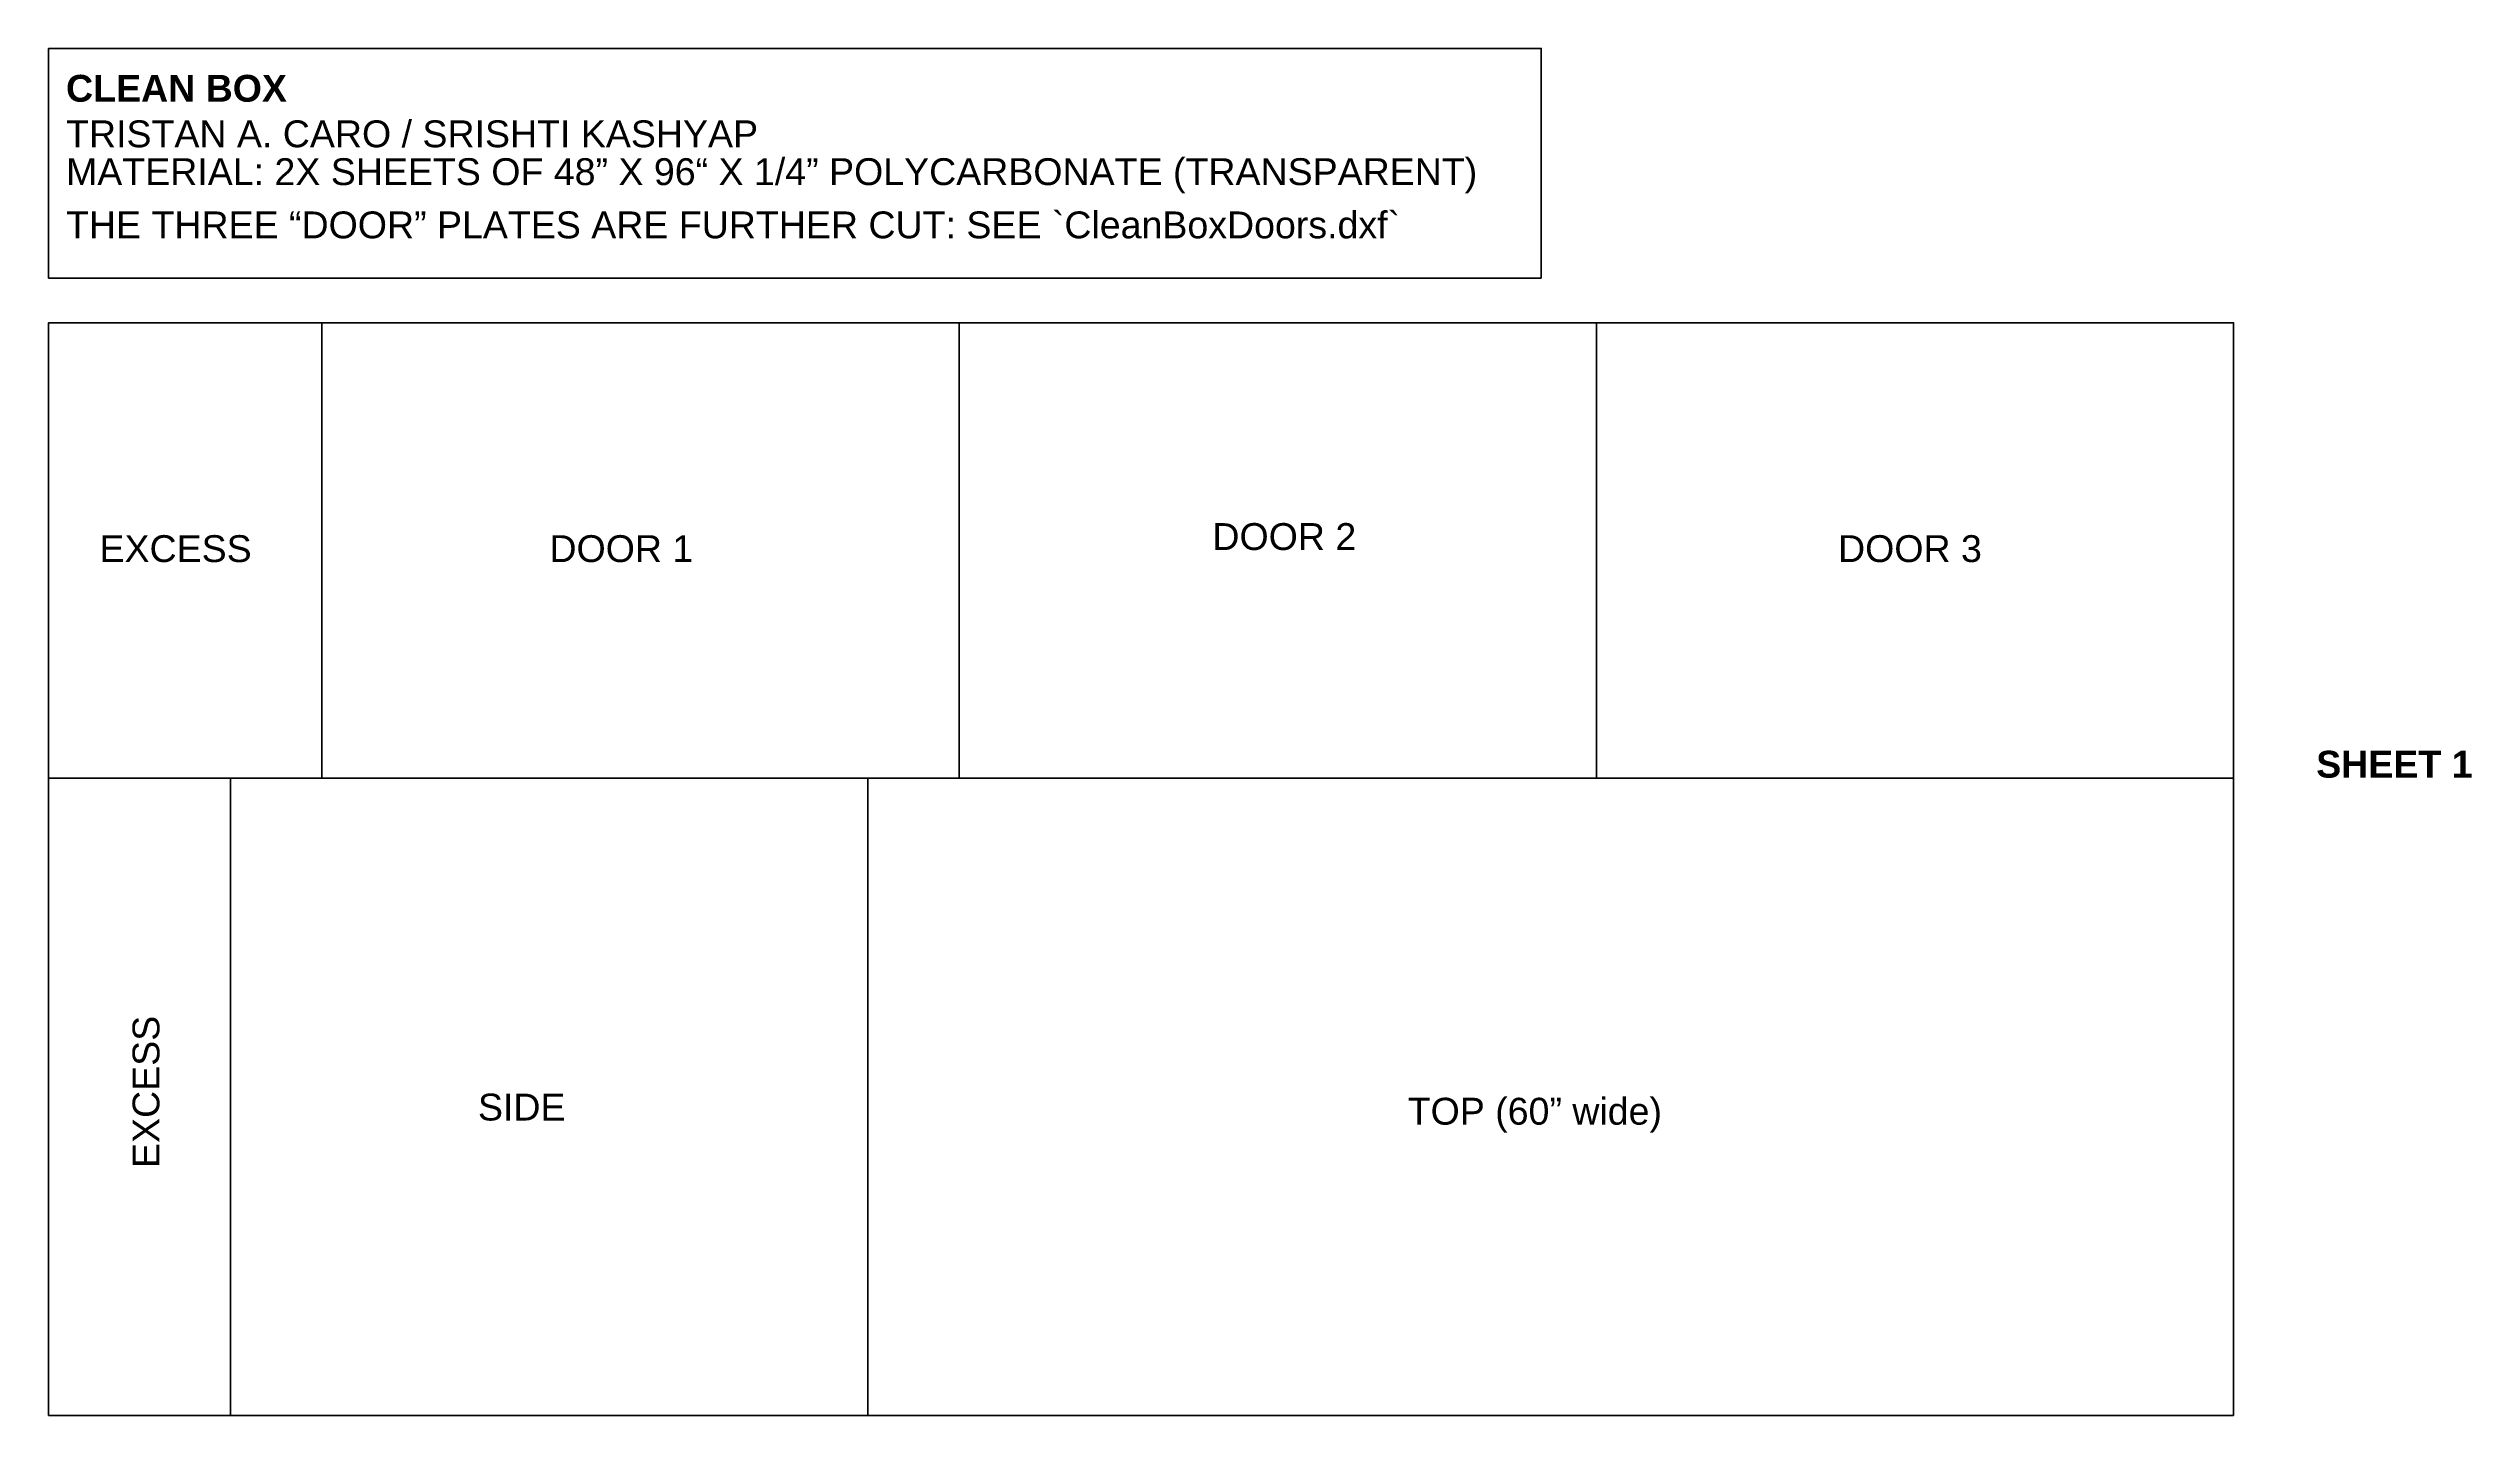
# Model space of a CAD drawing. Header units: inches. Extents: x -6 to 100, y -97 to 15.
# Drawn here: x -6 to 100.5, y -45.2 to 14.8 of the extents above; entities that cross this region are included whole.
import ezdxf

# ---------------------------------------------------------------- set-up
doc = ezdxf.new("R2010")
doc.units = ezdxf.units.IN
doc.header["$MEASUREMENT"] = 0
doc.layers.add('Layer 1', color=7, linetype='Continuous', lineweight=0)
doc.layers.add('Layer 2', color=7, linetype='Continuous', lineweight=0)

msp = doc.modelspace()

# ---------------------------------------------------------------- linework, layer by layer
at = {"layer": 'Layer 1', "color": 1, "lineweight": 158, "true_color": 0xff0000}
msp.add_line((-5.97, -17.22), (2.03, -17.22), dxfattribs=at)
for points in [[(90.03, -45.22), (-5.97, -45.22), (-5.97, 2.78), (90.03, 2.78)], [(34.04, -17.22), (6.04, -17.22), (6.04, 2.78), (34.04, 2.78)], [(62.04, -17.22), (34.04, -17.22), (34.04, 2.78), (62.04, 2.78)], [(90.04, -17.22), (62.04, -17.22), (62.04, 2.78), (90.04, 2.78)], [(30.03, -45.22), (2.03, -45.22), (2.03, -17.22), (30.03, -17.22)], [(90.03, -45.22), (30.03, -45.22), (30.03, -17.22), (90.03, -17.22)]]:
    msp.add_lwpolyline(points, close=True, dxfattribs=at)
at = {"layer": 'Layer 2', "color": 18, "lineweight": 211, "true_color": 0x000000}
msp.add_lwpolyline([(59.62, 4.74), (-5.97, 4.74), (-5.97, 14.83), (59.62, 14.83)], close=True, dxfattribs=at)

# ---------------------------------------------------------------- texts
at = {"layer": 'Layer 2', "char_height": 0.2, "attachment_point": 7}
for s, insert in [('\\C18;\\c0;\\FArial Bold|b1|i0|c1;\\H1.180000;\\W1.000000;CLEAN BOX', (-5.2, 12.47)), ('\\C18;\\c0;\\FArial|b0|i0|c1;\\H1.180000;\\W1.000000;TRISTAN A. CARO / SRISHTI KASHYAP', (-5.2, 10.47)), ('\\C18;\\c0;\\FArial|b0|i0|c1;\\H1.180000;\\W1.000000;MATERIAL: 2X SHEETS OF 48” X 96“ X 1/4” POLYCARBONATE (TRANSPARENT)', (-5.2, 8.47)), ('\\C18;\\c0;\\FArial|b0|i0|c1;\\H1.180000;\\W1.000000;THE THREE “DOOR” PLATES ARE FURTHER CUT: SEE `CleanBoxDoors.dxf`', (-5.2, 6.47)), ('\\C18;\\c0;\\FArial|b0|i0|c1;\\H1.180000;\\W1.000000;DOOR 2', (45.17, -7.22)), ('\\C18;\\c0;\\FArial|b0|i0|c1;\\H1.180000;\\W1.000000;EXCESS', (-3.73, -7.75)), ('\\C18;\\c0;\\FArial|b0|i0|c1;\\H1.180000;\\W1.000000;DOOR 1', (16.04, -7.75)), ('\\C18;\\c0;\\FArial|b0|i0|c1;\\H1.180000;\\W1.000000;DOOR 3', (72.66, -7.75)), ('\\C18;\\c0;\\FArial Bold|b1|i0|c1;\\H1.180000;\\W1.000000;SHEET 1', (93.67, -17.22)), ('\\C18;\\c0;\\FArial|b0|i0|c1;\\H1.180000;\\W1.000000;SIDE', (12.9, -32.28)), ('\\C18;\\c0;\\FArial|b0|i0|c1;\\H1.180000;\\W1.000000;TOP (60” wide)', (53.75, -32.8))]:
    msp.add_mtext(s, dxfattribs=dict(at, insert=insert))
at = {"layer": 'Layer 2', "insert": (-1.08, -34.35), "char_height": 0.2, "attachment_point": 7, "rotation": 90}
msp.add_mtext('\\C18;\\c0;\\FArial|b0|i0|c1;\\H1.180000;\\W1.000000;EXCESS', dxfattribs=at)

doc.saveas('drawing.dxf')
